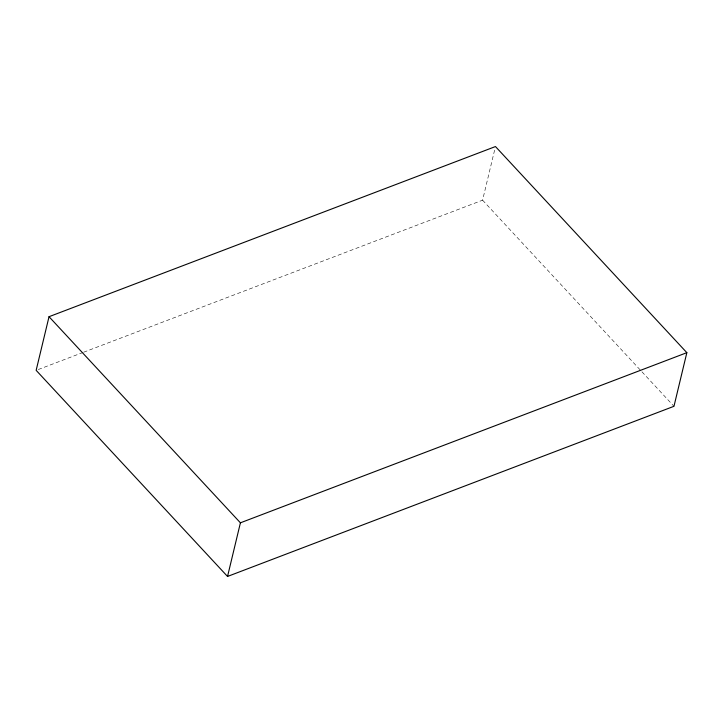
<?xml version="1.0" encoding="UTF-8"?>
<svg xmlns="http://www.w3.org/2000/svg" width="723" height="723" viewBox="0 0 723 723"><rect width="100%" height="100%" fill="white"/><g stroke="black" fill="none" stroke-linecap="round" stroke-linejoin="round"><path stroke-width="0.54" stroke-dasharray="3.62 2.71" d="M83.642 352.228L482.584 200.181L494.939 148.739M38.265 369.525L82.585 352.634M482.584 200.181L673.972 406.299"/><path stroke-width="1.08" d="M49.028 316.701L36.15 370.33L227.537 576.448L673.972 406.299L686.85 352.67L495.463 146.552L49.028 316.701L240.416 522.819L227.537 576.448M240.416 522.819L686.85 352.67"/></g></svg>
